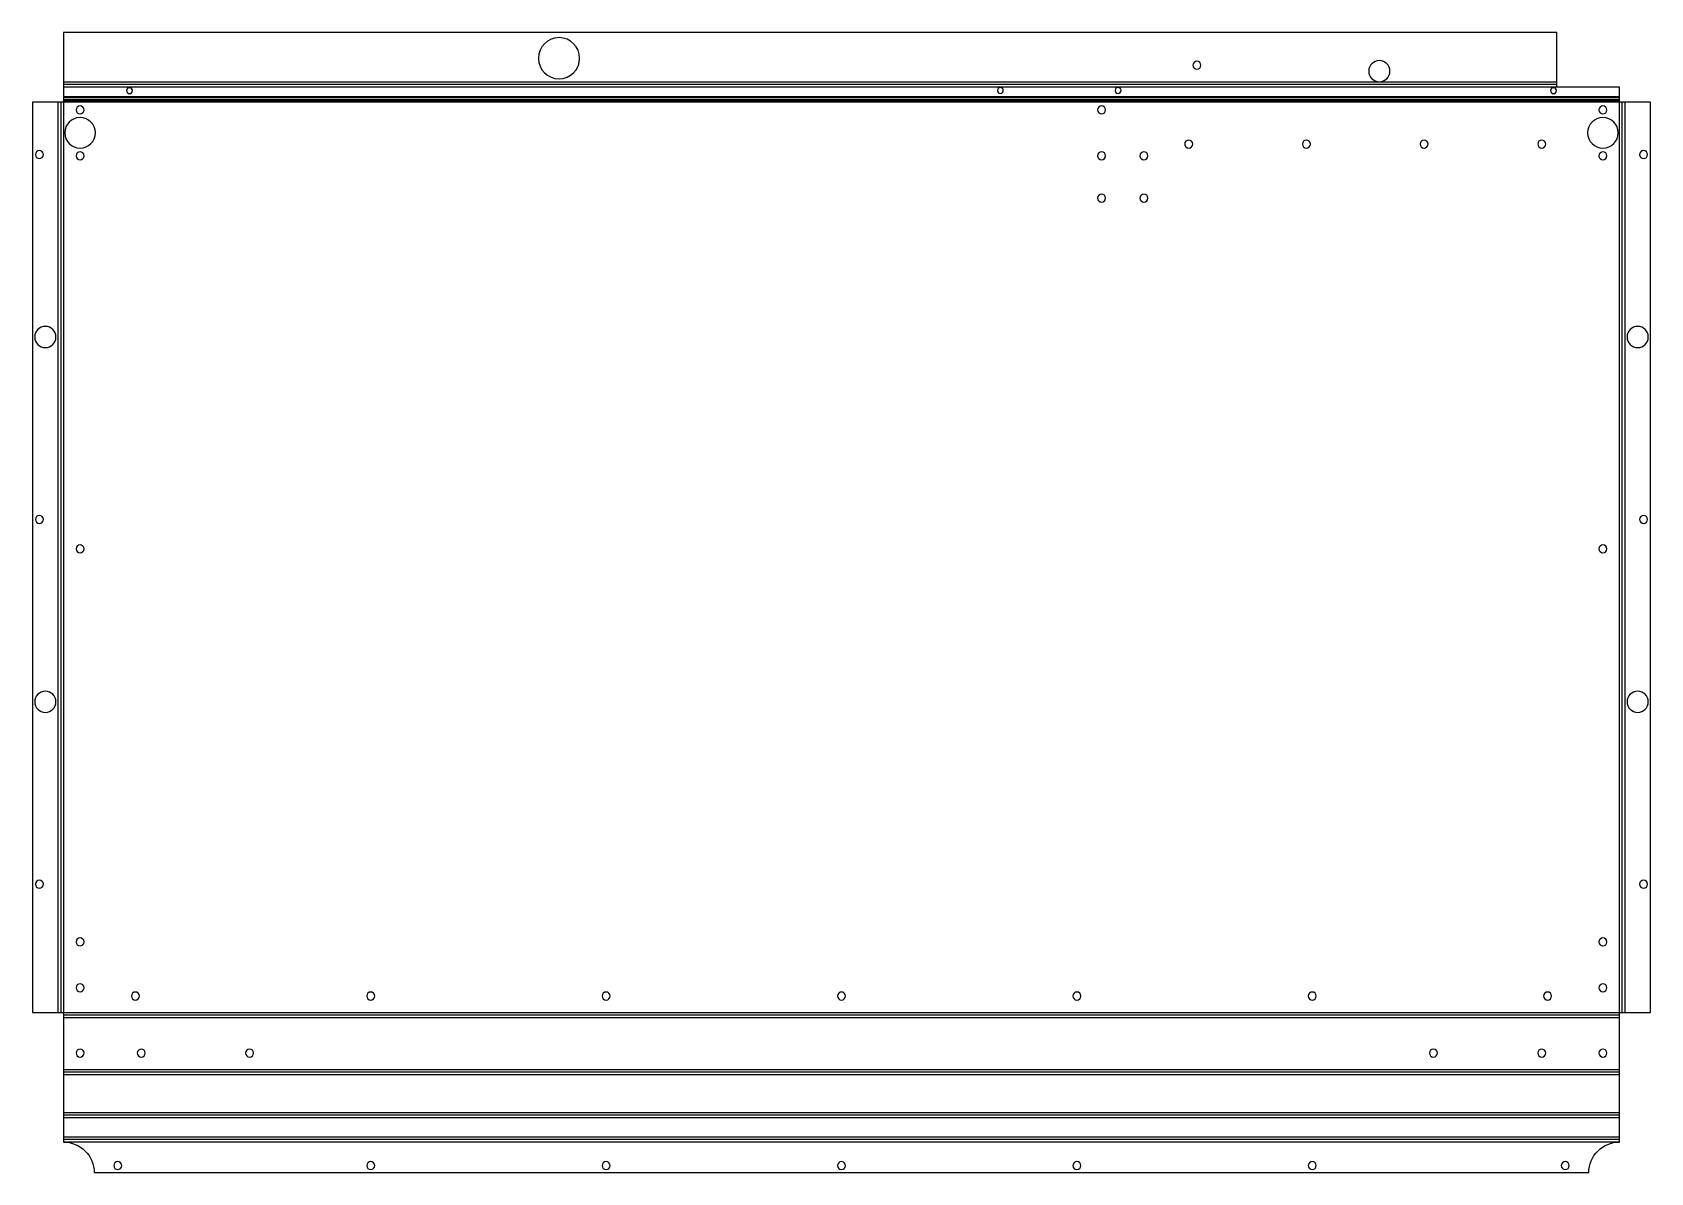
# Model space of a CAD drawing. Header units: millimetres. Extents: x -26 to 661, y 0 to 484.
import ezdxf

# ---------------------------------------------------------------- set-up
doc = ezdxf.new("R2010")
doc.units = ezdxf.units.MM

msp = doc.modelspace()

# ---------------------------------------------------------------- linework, layer by layer
at = {"layer": 'BEND'}
for p, q in [((621.4, 462.36), (-13, 462.36)), ((-14.13, 454.81), (-14.13, 68.05)), ((648, 456.63), (-13, 456.63)), ((648, 455.42), (-13, 455.42)), ((649.13, 68.05), (649.13, 454.81)), ((648, 66.92), (-13, 66.92)), ((648, 42.65), (-13, 42.65)), ((648, 24.39), (-13, 24.39)), ((648, 14.13), (-13, 14.13))]:
    msp.add_line(p, q, dxfattribs=at)
at = {"layer": 'BEND_EXTENT'}
for p, q in [((-13, 463.5), (546, 463.5)), ((621.4, 461.23), (-13, 461.23)), ((546, 463.5), (621.4, 463.5)), ((-15.26, 68.05), (-15.26, 454.81)), ((-13, 457.23), (648, 457.23)), ((-13, 456.02), (648, 456.02)), ((650.26, 454.81), (650.26, 68.05)), ((648, 65.79), (-13, 65.79)), ((-13, 43.79), (648, 43.79)), ((648, 41.52), (-13, 41.52)), ((-13, 25.52), (648, 25.52)), ((648, 23.26), (-13, 23.26)), ((-13, 15.26), (648, 15.26)), ((648, 13), (-13, 13))]:
    msp.add_line(p, q, dxfattribs=at)
msp.add_lwpolyline([(648, 68.05), (648, 454.81), (-13, 454.81), (-13, 68.05)], close=True, dxfattribs=at)
at = {"layer": 'INTERIOR_PROFILES', "extrusion": (0, 0, -1)}
for centre, radius in [((-197.5, 473.5), 8.75), ((-468.5, 470.5), 1.7), ((-546, 468), 4.5), ((-15, 459.73), 1.25), ((-385, 459.83), 1.25), ((-435, 459.83), 1.25), ((-620, 459.73), 1.25), ((6, 441.8), 6.5), ((6, 451.55), 1.7), ((-428, 451.55), 1.7), ((-641, 441.8), 6.5), ((-641, 451.55), 1.7), ((23.26, 432.55), 1.7), ((6, 432.05), 1.7), ((-428, 432.05), 1.7), ((-446, 432.05), 1.7), ((-465, 437.05), 1.7), ((-515, 437.05), 1.7), ((-565, 437.05), 1.7), ((-615, 437.05), 1.7), ((-641, 432.05), 1.7), ((-658.26, 432.55), 1.7), ((-428, 414.05), 1.7), ((-446, 414.05), 1.7), ((20.76, 355.05), 4.5), ((-655.76, 355.05), 4.5), ((23.26, 277.55), 1.7), ((-658.26, 277.55), 1.7), ((6, 265.05), 1.7), ((-641, 265.05), 1.7), ((20.76, 200.05), 4.5), ((-655.76, 200.05), 4.5), ((23.26, 122.55), 1.7), ((-658.26, 122.55), 1.7), ((6, 98.05), 1.7), ((-641, 98.05), 1.7), ((6, 78.55), 1.7), ((-17.5, 75.05), 1.7), ((-117.5, 75.05), 1.7), ((-217.5, 75.05), 1.7), ((-317.5, 75.05), 1.7), ((-417.5, 75.05), 1.7), ((-517.5, 75.05), 1.7), ((-617.5, 75.05), 1.7), ((-641, 78.55), 1.7), ((6, 50.79), 1.7), ((-20, 50.79), 1.7), ((-66, 50.79), 1.7), ((-569, 50.79), 1.7), ((-615, 50.79), 1.7), ((-641, 50.79), 1.7), ((-10, 3), 1.7), ((-117.5, 3), 1.7), ((-217.5, 3), 1.7), ((-317.5, 3), 1.7), ((-417.5, 3), 1.7), ((-517.5, 3), 1.7), ((-625, 3), 1.7)]:
    msp.add_circle(centre, radius, dxfattribs=at)
at = {"layer": 'OUTER_PROFILES'}
msp.add_lwpolyline([(635, 0, -0.414214), (648, 13), (648, 23.26), (648, 41.52), (648, 65.79), (648, 68.05), (661.26, 68.05), (661.26, 454.81), (648, 454.81), (648, 456.02), (648, 457.23), (648, 461.23), (621.4, 461.23), (621.4, 484.5), (-13, 484.5), (-13, 463.5), (-13, 457.23), (-13, 456.02), (-13, 454.81), (-26.26, 454.81), (-26.26, 68.05), (-13, 68.05), (-13, 65.79), (-13, 41.52), (-13, 23.26), (-13, 13, -0.414214), (0, 0)], format="xyb", close=True, dxfattribs=at)

doc.saveas('drawing.dxf')
